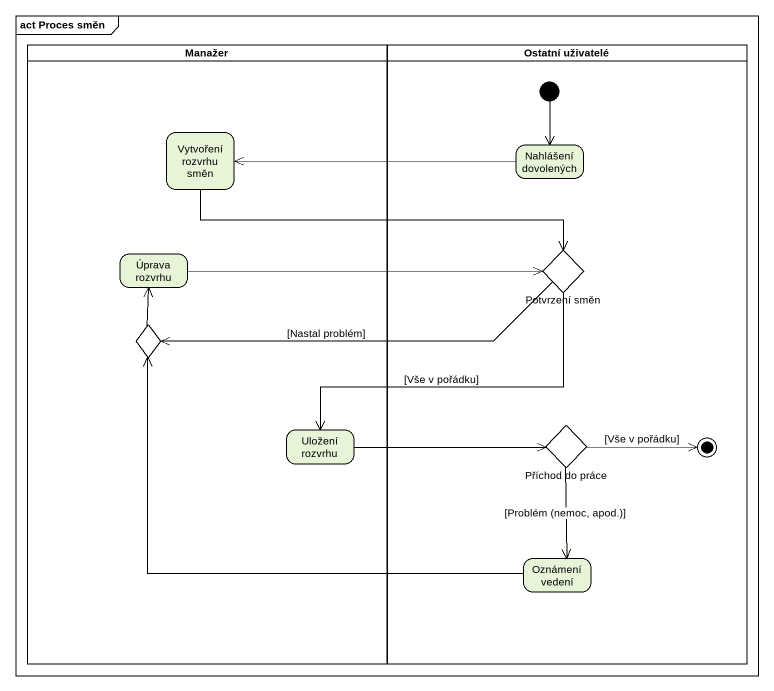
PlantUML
@startuml
mainframe act Proces směn
hide empty description
state Manažer <<partition>> {
  state "Vytvoření rozvrhu směn" as Vytvoření_rozvrhu_směn
  state "Úprava rozvrhu" as Úprava_rozvrhu
  state choice1 <<choice>>
  state "Uložení rozvrhu" as Uložení_rozvrhu
}
state "Ostatní uživatelé" as Ostatní_uživatelé <<partition>> {
  state "Nahlášení dovolených" as Nahlášení_dovolených
  state "Potvrzení směn" as Potvrzení_směn <<choice>>
  state "Příchod do práce" as Příchod_do_práce <<choice>>
  state "Oznámení vedení" as Oznámení_vedení
  [*] --> Nahlášení_dovolených
  Příchod_do_práce -right-> [*] : [Vše v pořádku]
}
Vytvoření_rozvrhu_směn -right-> Potvrzení_směn
Nahlášení_dovolených -left-> Vytvoření_rozvrhu_směn
Úprava_rozvrhu -right-> Potvrzení_směn
Potvrzení_směn -left-> choice1 : [Nastal problém]
Potvrzení_směn --> Uložení_rozvrhu : [Vše v pořádku]
choice1 -up-> Úprava_rozvrhu
Uložení_rozvrhu -right-> Příchod_do_práce
Příchod_do_práce --> Oznámení_vedení : [Problém (nemoc, apod.)]
Oznámení_vedení -left-> choice1
@enduml
